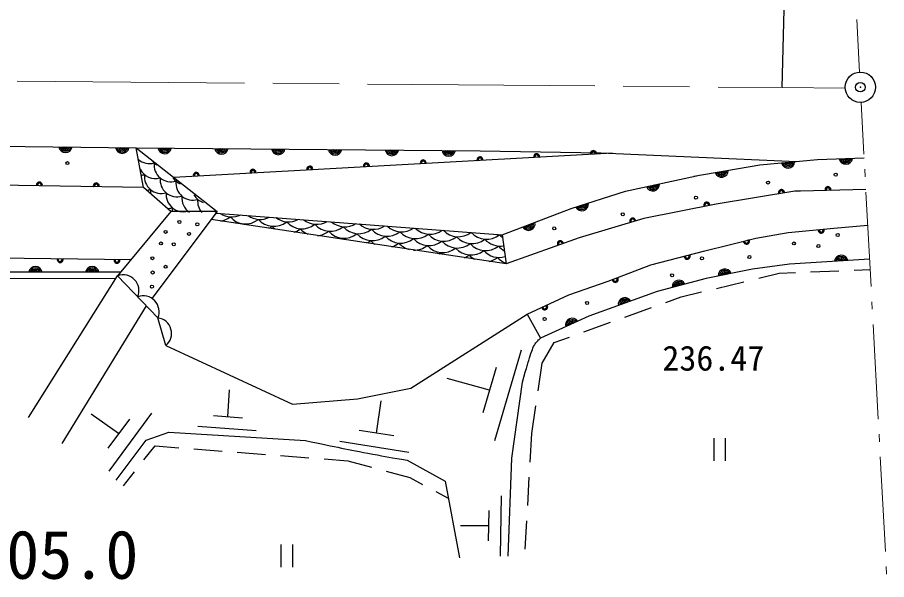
# Model space of a CAD drawing. Units: millimetres, scale not verified. Extents: x 40000 to 680000, y 20000 to 380000.
# Drawn here: x 221980 to 267873, y 254994 to 284664 of the extents above; entities that cross this region are included whole.
import ezdxf
from ezdxf.enums import TextEntityAlignment as Align

# ---------------------------------------------------------------- set-up
doc = ezdxf.new("R2010")
doc.units = ezdxf.units.MM
doc.header["$LTSCALE"] = 1000
doc.header["$PDMODE"] = 32
doc.header["$PDSIZE"] = 500
doc.linetypes.add('CHAIN', pattern=[18.5, 12, -1.5, 3.5, -1.5])
for name, color, linetype, lineweight in [('M-BGD', 7, 'Continuous', 25), ('M-BMK', 2, 'CHAIN', 13), ('M-BMK-HTXT', 7, 'Continuous', 13), ('M-BMK-SRVR', 3, 'Continuous', 25), ('M-STR-HTXT', 7, 'Continuous', 13)]:
    doc.layers.add(name, color=color, linetype=linetype, lineweight=lineweight)
doc.layers.add('M-OTRS', color=6, linetype='Continuous')
doc.styles.add('ＭＳ ゴシック', font='')
doc.styles.get('ＭＳ ゴシック').set_extended_font_data('MS Gothic')

msp = doc.modelspace()

# ---------------------------------------------------------------- linework, layer by layer
at = {"layer": 'M-BGD'}
for p, q in [((169021, 278525), (228254, 277778)), ((228254, 277778), (232534, 274421)), ((228642, 275692), (228254, 277778)), ((228254, 277778), (246418, 277627)), ((253393, 277490), (230242, 276219)), ((246418, 277627), (252779, 277518)), ((252779, 277518), (263141, 277057)), ((264220, 277157), (266687, 277245)), ((257689, 276277), (261172, 276874)), ((261172, 276874), (264220, 277157)), ((254080, 275487), (257840, 276303)), ((228642, 275692), (196830, 276142)), ((230073, 274419), (228642, 275692)), ((263334, 275498), (263322, 275498)), ((266778, 275576), (263334, 275498)), ((230073, 274419), (227274, 271026)), ((232534, 274421), (229079, 269834)), ((232534, 274421), (230073, 274419)), ((247782, 271654), (232211, 273992)), ((232471, 274337), (247576, 273194)), ((247576, 273194), (247782, 271654)), ((191741, 272327), (227980, 271882)), ((227431, 271217), (191736, 271251)), ((260789, 271385), (258339, 270882)), ((263855, 271228), (265354, 271291)), ((266153, 271325), (267005, 271361)), ((191734, 270992), (227180, 270878)), ((222561, 263557), (227274, 271026)), ((261120, 270897), (262204, 271158)), ((262204, 271158), (263056, 271194)), ((258883, 270361), (260342, 270711)), ((256208, 269621), (257021, 269914)), ((257021, 269914), (258105, 270174)), ((224340, 262178), (228788, 269446)), ((242756, 265094), (248897, 269007)), ((248897, 269007), (249605, 267739)), ((254043, 268843), (255455, 269350)), ((251879, 268064), (253291, 268572)), ((250313, 267501), (251126, 267793)), ((229816, 267347), (236511, 264254)), ((249685, 266409), (250313, 267501)), ((248576, 267098), (247168, 262309)), ((247266, 266182), (246562, 263788)), ((249470, 264949), (249685, 266409)), ((248650, 265418), (248796, 265945)), ((246914, 264985), (244668, 265603)), ((248086, 261397), (248650, 265418)), ((233094, 263579), (233179, 265015)), ((239930, 264536), (242756, 265094)), ((236511, 264254), (239930, 264536)), ((240941, 262723), (241181, 264434)), ((249139, 262698), (249354, 264158)), ((227326, 262699), (225880, 263728)), ((227891, 263464), (226761, 261935)), ((229067, 263777), (226808, 260718)), ((233863, 263520), (232326, 263638)), ((234584, 262846), (231510, 263082)), ((228773, 262347), (229973, 262771)), ((229973, 262771), (237184, 262335)), ((241855, 262578), (240027, 262868)), ((249054, 261194), (249139, 262698)), ((227196, 260249), (228773, 262347)), ((242654, 261702), (238997, 262281)), ((258756, 262464), (258756, 261264)), ((259356, 262464), (259356, 261264)), ((228663, 261311), (229246, 262046)), ((229246, 262046), (230495, 261951)), ((231292, 261890), (232788, 261776)), ((233586, 261715), (235081, 261601)), ((235879, 261540), (237375, 261426)), ((238172, 261365), (239421, 261270)), ((239421, 261270), (240677, 260929)), ((242568, 261290), (244560, 260187)), ((247895, 256226), (248086, 261397)), ((227584, 259948), (228166, 260684)), ((241449, 260719), (242705, 260379)), ((242705, 260379), (243366, 260021)), ((248924, 258898), (249009, 260395)), ((244560, 260187), (245326, 256137)), ((244070, 259641), (244731, 259283)), ((247517, 259419), (247468, 256236)), ((246868, 258633), (246844, 257041)), ((248794, 256595), (248879, 258099)), ((246856, 257837), (245370, 257833)), ((235897, 256851), (235897, 255651)), ((236497, 256851), (236497, 255651))]:
    msp.add_line(p, q, dxfattribs=at)
for points in [[(247576, 273194), (251217, 274576), (254080, 275487)], [(263322, 275498), (263027, 275491), (258879, 274809), (255058, 274045), (251647, 273035), (247782, 271654)], [(259493, 272652), (260960, 273018), (262681, 273304), (265090, 273548), (266878, 273704)], [(248897, 269007), (251097, 270015), (253171, 270743), (255427, 271598), (258283, 272350), (259553, 272667)], [(266975, 271912), (262738, 271641), (260789, 271385)], [(229816, 267347), (229401, 268806), (227274, 271026)], [(258339, 270882), (255766, 270195), (252154, 268888), (249605, 267739)]]:
    msp.add_lwpolyline(points, dxfattribs=at)
for centre in [(224621, 276973), (265186, 276364), (261611, 275948), (257806, 275149), (253945, 274271), (230537, 273868), (231478, 273745), (250323, 273529), (229801, 273346), (231041, 273238), (265291, 273183), (229557, 272736), (230238, 272688), (262976, 272736), (264274, 272596), (229111, 271955), (258125, 271947), (260629, 272017), (229122, 271201), (229801, 271503), (256546, 271055), (229085, 270450), (252062, 269592), (249817, 268750)]:
    msp.add_circle(centre, 80, dxfattribs=at)
for centre, radius, start, end in [((224517, 277880), 354, 188.075, 350.4801), ((224517, 277880), 283, 190.299, 348.2561), ((224517, 277880), 212, 194.0453, 344.5098), ((224517, 277880), 142, 201.757, 336.798), ((224517, 277880), 100, 212.0747, 326.4804), ((224517, 277880), 100, 212.0747, 326.4804), ((227517, 277842), 354, 188.075, 350.4801), ((227517, 277842), 283, 190.299, 348.2561), ((227517, 277842), 212, 194.0453, 344.5098), ((227517, 277842), 142, 201.757, 336.798), ((227517, 277842), 100, 212.0747, 326.4804), ((227517, 277842), 100, 212.0747, 326.4804), ((229754, 277820), 354, 188.319, 350.7242), ((229754, 277820), 283, 190.543, 348.5002), ((229754, 277820), 212, 194.2894, 344.7538), ((229754, 277820), 142, 202.0011, 337.0421), ((229754, 277820), 100, 212.3188, 326.7244), ((229754, 277820), 100, 212.3188, 326.7244), ((232754, 277795), 354, 188.319, 350.7242), ((232754, 277795), 283, 190.543, 348.5002), ((232754, 277795), 212, 194.2894, 344.7538), ((232754, 277795), 142, 202.0011, 337.0421), ((232754, 277795), 100, 212.3188, 326.7244), ((232754, 277795), 100, 212.3188, 326.7244), ((235754, 277770), 354, 188.319, 350.7242), ((235754, 277770), 283, 190.543, 348.5002), ((235754, 277770), 212, 194.2894, 344.7538), ((235754, 277770), 142, 202.0011, 337.0421), ((235754, 277770), 100, 212.3188, 326.7244), ((235754, 277770), 100, 212.3188, 326.7244), ((238754, 277745), 354, 188.319, 350.7242), ((238754, 277745), 283, 190.543, 348.5002), ((238754, 277745), 212, 194.2894, 344.7538), ((238754, 277745), 142, 202.0011, 337.0421), ((238754, 277745), 100, 212.3188, 326.7244), ((238754, 277745), 100, 212.3188, 326.7244), ((241754, 277720), 354, 188.319, 350.7242), ((241754, 277720), 283, 190.543, 348.5002), ((241754, 277720), 212, 194.2894, 344.7538), ((241754, 277720), 142, 202.0011, 337.0421), ((241754, 277720), 100, 212.3188, 326.7244), ((241754, 277720), 100, 212.3188, 326.7244), ((244754, 277695), 354, 188.319, 350.7242), ((244754, 277695), 283, 190.543, 348.5002), ((244754, 277695), 212, 194.2894, 344.7538), ((244754, 277695), 142, 202.0011, 337.0421), ((244754, 277695), 100, 212.3188, 326.7244), ((244754, 277695), 100, 212.3188, 326.7244), ((246401, 277150), 156, 346.8843, 199.4047), ((246401, 277150), 125, 342.6572, 203.6318), ((246401, 277150), 100, 337.2, 209.089), ((246401, 277150), 100, 337.2, 209.089), ((246401, 277150), 100, 337.2, 209.089), ((246401, 277150), 100, 337.2, 209.089), ((249397, 277315), 156, 346.8843, 199.4047), ((249397, 277315), 125, 342.6572, 203.6318), ((249397, 277315), 100, 337.2, 209.089), ((249397, 277315), 100, 337.2, 209.089), ((249397, 277315), 100, 337.2, 209.089), ((249397, 277315), 100, 337.2, 209.089), ((252392, 277479), 156, 346.8843, 199.4047), ((252392, 277479), 125, 342.6572, 203.6318), ((252392, 277479), 100, 337.2, 209.089), ((252392, 277479), 100, 337.2, 209.089), ((252392, 277479), 100, 337.2, 209.089), ((252392, 277479), 100, 337.2, 209.089), ((265717, 277264), 354, 190.8273, 353.2324), ((265717, 277264), 283, 193.0513, 351.0084), ((265717, 277264), 212, 196.7976, 347.2621), ((265717, 277264), 142, 204.5094, 339.5503), ((265717, 277264), 100, 214.827, 329.2327), ((265717, 277264), 100, 214.827, 329.2327), ((228951, 277852), 903, 229.833, 286.145), ((229268, 277064), 903, 173.855, 174.228), ((229783, 277677), 903, 220.1695, 241.4053), ((230100, 276888), 903, 173.855, 286.145), ((237415, 276656), 156, 346.8843, 199.4047), ((237415, 276656), 125, 342.6572, 203.6318), ((237415, 276656), 100, 337.2, 209.089), ((237415, 276656), 100, 337.2, 209.089), ((237415, 276656), 100, 337.2, 209.089), ((237415, 276656), 100, 337.2, 209.089), ((240410, 276821), 156, 346.8843, 199.4047), ((240410, 276821), 125, 342.6572, 203.6318), ((240410, 276821), 100, 337.2, 209.089), ((240410, 276821), 100, 337.2, 209.089), ((240410, 276821), 100, 337.2, 209.089), ((240410, 276821), 100, 337.2, 209.089), ((243406, 276985), 156, 346.8843, 199.4047), ((243406, 276985), 125, 342.6572, 203.6318), ((243406, 276985), 100, 337.2, 209.089), ((243406, 276985), 100, 337.2, 209.089), ((243406, 276985), 100, 337.2, 209.089), ((243406, 276985), 100, 337.2, 209.089), ((262661, 277067), 354, 194.1004, 356.5056), ((262661, 277067), 283, 196.3245, 354.2816), ((262661, 277067), 212, 200.0708, 350.5352), ((262661, 277067), 142, 207.7825, 342.8235), ((262661, 277067), 100, 218.1002, 332.5059), ((262661, 277067), 100, 218.1002, 332.5059), ((229268, 277064), 903, 206.8504, 286.145), ((228437, 277239), 903, 275.3751, 286.145), ((229586, 276275), 903, 173.855, 286.145), ((231424, 276327), 156, 346.8843, 199.4047), ((231424, 276327), 125, 342.6572, 203.6318), ((231424, 276327), 100, 337.2, 209.089), ((231424, 276327), 100, 337.2, 209.089), ((231424, 276327), 100, 337.2, 209.089), ((231424, 276327), 100, 337.2, 209.089), ((234419, 276492), 156, 346.8843, 199.4047), ((234419, 276492), 125, 342.6572, 203.6318), ((234419, 276492), 100, 337.2, 209.089), ((234419, 276492), 100, 337.2, 209.089), ((234419, 276492), 100, 337.2, 209.089), ((234419, 276492), 100, 337.2, 209.089), ((259158, 276584), 354, 198.5239, 0.9291), ((259158, 276584), 283, 200.748, 358.7051), ((259158, 276584), 212, 204.4943, 354.9587), ((259158, 276584), 142, 212.206, 347.247), ((259158, 276584), 100, 222.5237, 336.9293), ((259158, 276584), 100, 222.5237, 336.9293), ((223143, 275814), 156, 342.93, 195.4504), ((223143, 275814), 125, 338.7029, 199.6776), ((223143, 275814), 100, 333.2458, 205.1347), ((223143, 275814), 100, 333.2458, 205.1347), ((223143, 275814), 100, 333.2458, 205.1347), ((223143, 275814), 100, 333.2458, 205.1347), ((226143, 275771), 156, 342.93, 195.4504), ((226143, 275771), 125, 338.7029, 199.6776), ((226143, 275771), 100, 333.2458, 205.1347), ((226143, 275771), 100, 333.2458, 205.1347), ((226143, 275771), 100, 333.2458, 205.1347), ((226143, 275771), 100, 333.2458, 205.1347), ((230417, 276100), 903, 173.855, 286.145), ((230932, 276712), 903, 214.5381, 247.0367), ((231249, 275924), 903, 173.855, 286.145), ((255534, 275858), 354, 201.0422, 3.4474), ((255534, 275858), 283, 203.2662, 1.2233), ((255534, 275858), 212, 207.0125, 357.477), ((255534, 275858), 142, 214.7243, 349.7653), ((255534, 275858), 100, 225.0419, 339.4476), ((255534, 275858), 100, 225.0419, 339.4476), ((228754, 276451), 903, 273.0892, 286.145), ((229903, 275487), 903, 173.855, 187.6571), ((230735, 275311), 903, 173.855, 286.145), ((262324, 275420), 156, 353.0798, 205.6002), ((262324, 275420), 125, 348.8527, 209.8273), ((262324, 275420), 100, 343.3956, 215.2845), ((262324, 275420), 100, 343.3956, 215.2845), ((262324, 275420), 100, 343.3956, 215.2845), ((262324, 275420), 100, 343.3956, 215.2845), ((264777, 275575), 156, 345.0417, 197.5622), ((264777, 275575), 125, 340.8146, 201.7893), ((264777, 275575), 100, 335.3575, 207.2464), ((264777, 275575), 100, 335.3575, 207.2464), ((264777, 275575), 100, 335.3575, 207.2464), ((264777, 275575), 100, 335.3575, 207.2464), ((231567, 275135), 903, 173.855, 236.1674), ((232081, 275748), 903, 210.3787, 251.1961), ((232398, 274960), 903, 173.855, 221.3644), ((258379, 274754), 156, 355.0497, 207.5701), ((229903, 275487), 903, 269.0156, 286.145), ((231052, 274523), 903, 173.855, 186.7733), ((231884, 274347), 903, 173.855, 177.392), ((251777, 274811), 354, 206.4475, 8.8527), ((251777, 274811), 283, 208.6716, 6.6287), ((251777, 274811), 212, 212.4179, 2.8824), ((251777, 274811), 142, 220.1296, 355.1706), ((251777, 274811), 100, 230.4473, 344.853), ((251777, 274811), 100, 230.4473, 344.853), ((258379, 274754), 125, 350.8226, 211.7972), ((258379, 274754), 100, 345.3655, 217.2544), ((258379, 274754), 100, 345.3655, 217.2544), ((258379, 274754), 100, 345.3655, 217.2544), ((258379, 274754), 100, 345.3655, 217.2544), ((233230, 274784), 903, 206.9087, 209.5745), ((233303, 275221), 1088, 235.8423, 295.499), ((232530, 274987), 1088, 279.9418, 308.6028), ((234024, 274856), 1088, 221.3972, 308.6028), ((234798, 275090), 1088, 234.0322, 297.309), ((235519, 274726), 1088, 221.3972, 308.6028), ((236292, 274959), 1088, 232.3106, 299.0307), ((237786, 274828), 1088, 230.6642, 300.6771), ((254466, 273915), 156, 0.2286, 212.749), ((254466, 273915), 125, 356.0014, 216.9761), ((254466, 273915), 100, 350.5443, 222.4332), ((254466, 273915), 100, 350.5443, 222.4332), ((254466, 273915), 100, 350.5443, 222.4332), ((254466, 273915), 100, 350.5443, 222.4332), ((233251, 274623), 1088, 305.7607, 308.6028), ((234745, 274492), 1088, 221.3972, 224.6714), ((234745, 274492), 1088, 298.2473, 308.6028), ((236240, 274361), 1088, 221.3972, 233.839), ((237013, 274595), 1088, 221.3972, 308.6028), ((238507, 274464), 1088, 221.3972, 308.6028), ((239281, 274698), 1088, 229.0827, 302.2585), ((240002, 274333), 1088, 221.3972, 308.6028), ((240775, 274567), 1088, 227.5581, 303.7832), ((242269, 274436), 1088, 226.0834, 305.2578), ((243763, 274305), 1088, 224.6533, 306.6879), ((248959, 273777), 354, 209.5835, 11.9887), ((248959, 273777), 283, 211.8076, 9.7647), ((248959, 273777), 212, 215.5539, 6.0183), ((248959, 273777), 142, 223.2656, 358.3066), ((248959, 273777), 100, 233.5833, 347.9889), ((248959, 273777), 100, 233.5833, 347.9889), ((236240, 274361), 1088, 289.0797, 308.6028), ((237734, 274231), 1088, 221.3972, 247.6801), ((237734, 274231), 1088, 275.2386, 308.6028), ((239228, 274100), 1088, 221.3972, 308.6028), ((240723, 273969), 1088, 221.3972, 308.6028), ((241496, 274203), 1088, 221.3972, 308.6028), ((242217, 273838), 1088, 221.3972, 308.6028), ((242990, 274072), 1088, 221.3972, 308.6028), ((244484, 273941), 1088, 221.3972, 308.6028), ((245258, 274175), 1088, 223.2632, 308.0781), ((245979, 273810), 1088, 221.3972, 308.6028), ((246752, 274044), 1088, 221.909, 308.6028), ((247525, 274277), 1088, 257.559, 272.6732), ((248246, 273913), 1088, 221.3972, 233.2778), ((264420, 273436), 156, 169.5301, 22.0505), ((264420, 273436), 125, 165.303, 26.2776), ((264420, 273436), 100, 159.8459, 31.7348), ((264420, 273436), 100, 159.8459, 31.7348), ((264420, 273436), 100, 159.8459, 31.7348), ((264420, 273436), 100, 159.8459, 31.7348), ((238455, 273866), 1088, 303.8576, 308.6028), ((239949, 273736), 1088, 221.3972, 226.912), ((239949, 273736), 1088, 296.0068, 308.6028), ((241444, 273605), 1088, 221.3972, 236.8047), ((241444, 273605), 1088, 286.114, 308.6028), ((242938, 273474), 1088, 221.3972, 255.1905), ((243711, 273708), 1088, 221.3972, 308.6028), ((242938, 273474), 1088, 267.7282, 308.6028), ((244432, 273343), 1088, 221.3972, 308.6028), ((245205, 273577), 1088, 221.3972, 308.6028), ((246700, 273446), 1088, 221.3972, 308.6028), ((247473, 273680), 1088, 221.3972, 279.5886), ((250646, 272724), 156, 3.4064, 215.9268), ((250646, 272724), 125, 359.1793, 220.1539), ((250646, 272724), 100, 353.7221, 225.6111), ((250646, 272724), 100, 353.7221, 225.6111), ((250646, 272724), 100, 353.7221, 225.6111), ((250646, 272724), 100, 353.7221, 225.6111), ((260474, 272852), 156, 177.7608, 30.2812), ((260474, 272852), 125, 173.5337, 34.5083), ((260474, 272852), 100, 168.0765, 39.9654), ((260474, 272852), 100, 168.0765, 39.9654), ((260474, 272852), 100, 168.0765, 39.9654), ((260474, 272852), 100, 168.0765, 39.9654), ((243659, 273110), 1088, 301.8825, 308.6028), ((245153, 272979), 1088, 221.3972, 229.2878), ((245926, 273213), 1088, 221.3972, 308.6028), ((247421, 273082), 1088, 221.3972, 286.533), ((248194, 273315), 1088, 221.3972, 242.2853), ((224238, 271884), 156, 163.036, 15.5564), ((224238, 271884), 125, 158.8089, 19.7835), ((224238, 271884), 100, 153.3517, 25.2407), ((224238, 271884), 100, 153.3517, 25.2407), ((224238, 271884), 100, 153.3517, 25.2407), ((224238, 271884), 100, 153.3517, 25.2407), ((227238, 271847), 156, 163.036, 15.5564), ((227238, 271847), 125, 158.8089, 19.7835), ((227238, 271847), 100, 153.3517, 25.2407), ((227238, 271847), 100, 153.3517, 25.2407), ((227238, 271847), 100, 153.3517, 25.2407), ((227238, 271847), 100, 153.3517, 25.2407), ((245153, 272979), 1088, 293.6309, 308.6028), ((246647, 272849), 1088, 221.3972, 240.1511), ((246647, 272849), 1088, 282.7676, 308.6028), ((248142, 272718), 1088, 221.3972, 250.377), ((257342, 272057), 156, 178.4894, 31.0098), ((257342, 272057), 125, 174.2622, 35.2369), ((257342, 272057), 100, 168.8051, 40.694), ((257342, 272057), 100, 168.8051, 40.694), ((257342, 272057), 100, 168.8051, 40.694), ((257342, 272057), 100, 168.8051, 40.694), ((265481, 271762), 354, 12.4442, 174.8494), ((265481, 271762), 283, 14.6683, 172.6254), ((265481, 271762), 212, 18.4146, 168.8791), ((265481, 271762), 142, 26.1263, 161.1673), ((265481, 271762), 100, 36.444, 150.8497), ((265481, 271762), 100, 36.444, 150.8497), ((222931, 271167), 354, 8.7426, 171.1478), ((222931, 271167), 283, 10.9667, 168.9238), ((222931, 271167), 212, 14.713, 165.1775), ((222931, 271167), 142, 22.4247, 157.4657), ((222931, 271167), 100, 32.7424, 147.1481), ((222931, 271167), 100, 32.7424, 147.1481), ((225931, 271164), 354, 8.7426, 171.1478), ((225931, 271164), 283, 10.9667, 168.9238), ((225931, 271164), 212, 14.713, 165.1775), ((225931, 271164), 142, 22.4247, 157.4657), ((225931, 271164), 100, 32.7424, 147.1481), ((225931, 271164), 100, 32.7424, 147.1481), ((259330, 271031), 354, 20.3934, 182.7986), ((259330, 271031), 283, 22.6174, 180.5745), ((259330, 271031), 212, 26.3638, 176.8282), ((227560, 270235), 841, 337.6945, 109.8457), ((253544, 270837), 156, 184.4981, 37.0185), ((253544, 270837), 125, 180.271, 41.2456), ((253544, 270837), 100, 174.8138, 46.7028), ((253544, 270837), 100, 174.8138, 46.7028), ((253544, 270837), 100, 174.8138, 46.7028), ((253544, 270837), 100, 174.8138, 46.7028), ((256904, 270443), 354, 23.751, 186.1561), ((259330, 271031), 142, 34.0755, 169.1165), ((259330, 271031), 100, 44.3932, 158.7988), ((259330, 271031), 100, 44.3932, 158.7988), ((256904, 270443), 283, 25.975, 183.9321), ((256904, 270443), 212, 29.7213, 180.1858), ((256904, 270443), 142, 37.4331, 172.4741), ((256904, 270443), 100, 47.7507, 162.1564), ((256904, 270443), 100, 47.7507, 162.1564), ((228623, 269125), 841, 337.6945, 109.8457), ((254057, 269519), 354, 28.6928, 191.098), ((249824, 269384), 156, 188.3675, 40.8879), ((249824, 269384), 125, 184.1404, 45.115), ((249824, 269384), 100, 178.6832, 50.5722), ((249824, 269384), 100, 178.6832, 50.5722), ((249824, 269384), 100, 178.6832, 50.5722), ((249824, 269384), 100, 178.6832, 50.5722), ((254057, 269519), 283, 30.9169, 188.874), ((254057, 269519), 212, 34.6632, 185.1276), ((254057, 269519), 142, 42.3749, 177.4159), ((254057, 269519), 100, 52.6926, 167.0982), ((254057, 269519), 100, 52.6926, 167.0982), ((229296, 267987), 825, 309.0817, 82.6817), ((251269, 268429), 354, 33.0691, 195.4743), ((251269, 268429), 283, 35.2931, 193.2502), ((251269, 268429), 212, 39.0395, 189.5039), ((251269, 268429), 142, 46.7512, 181.7922), ((251269, 268429), 100, 57.0688, 171.4745), ((251269, 268429), 100, 57.0688, 171.4745)]:
    msp.add_arc(centre, radius, start, end, dxfattribs=at)
for points, knots in [([(248796, 265945), (248884, 266242), (248906, 266318), (248979, 266557), (249039, 266751), (249061, 266864), (249136, 267053), (249186, 267180), (249209, 267255), (249281, 267371), (249341, 267466), (249376, 267521), (249454, 267602), (249509, 267660), (249532, 267681), (249605, 267739)], [0, 0, 0, 0, 1, 1, 1, 2, 2, 2, 3, 3, 3, 4, 4, 4, 5, 5, 5, 5]), ([(237184, 262335), (238903, 261976), (239347, 261876), (240740, 261618), (241453, 261486), (241682, 261443), (242568, 261290)], [0, 0, 0, 0, 1, 1, 1, 2, 2, 2, 2])]:
    msp.add_open_spline(points, degree=3, knots=knots, dxfattribs=at)
at = {"layer": 'M-BMK'}
for p, q in [((166474, 281763), (262366, 280961)), ((262366, 280961), (265687, 280933))]:
    msp.add_line(p, q, dxfattribs=at)
at = {"layer": 'M-BMK-HTXT'}
for p, q in [((266443, 281778), (266293, 284546)), ((266677, 277445), (266529, 280180)), ((266741, 276247), (266720, 276647)), ((267054, 270456), (266784, 275448)), ((267118, 269257), (267097, 269657)), ((267431, 263466), (267161, 268458)), ((267495, 262267), (267474, 262667)), ((267808, 256476), (267539, 261469)), ((267873, 255278), (267851, 255677))]:
    msp.add_line(p, q, dxfattribs=at)
at = {"layer": 'M-BMK-SRVR'}
msp.add_line((262366, 280961), (262461, 285078), dxfattribs=at)
msp.add_circle((266486, 280979), 800, dxfattribs=at)
at = {"layer": 'M-OTRS'}
msp.add_point((266486, 280979), dxfattribs=at)

# ---------------------------------------------------------------- texts
at = {"layer": 'M-BGD', "style": 'ＭＳ ゴシック'}
msp.add_text('236.47', height=1320, dxfattribs=at).set_placement((258725, 266681), align=Align.MIDDLE_CENTER)
at = {"layer": 'M-STR-HTXT', "style": 'ＭＳ ゴシック'}
msp.add_text('L=105.0', height=2566, dxfattribs=at).set_placement((216152, 254266), align=Align.BOTTOM_LEFT)

doc.saveas('drawing.dxf')
